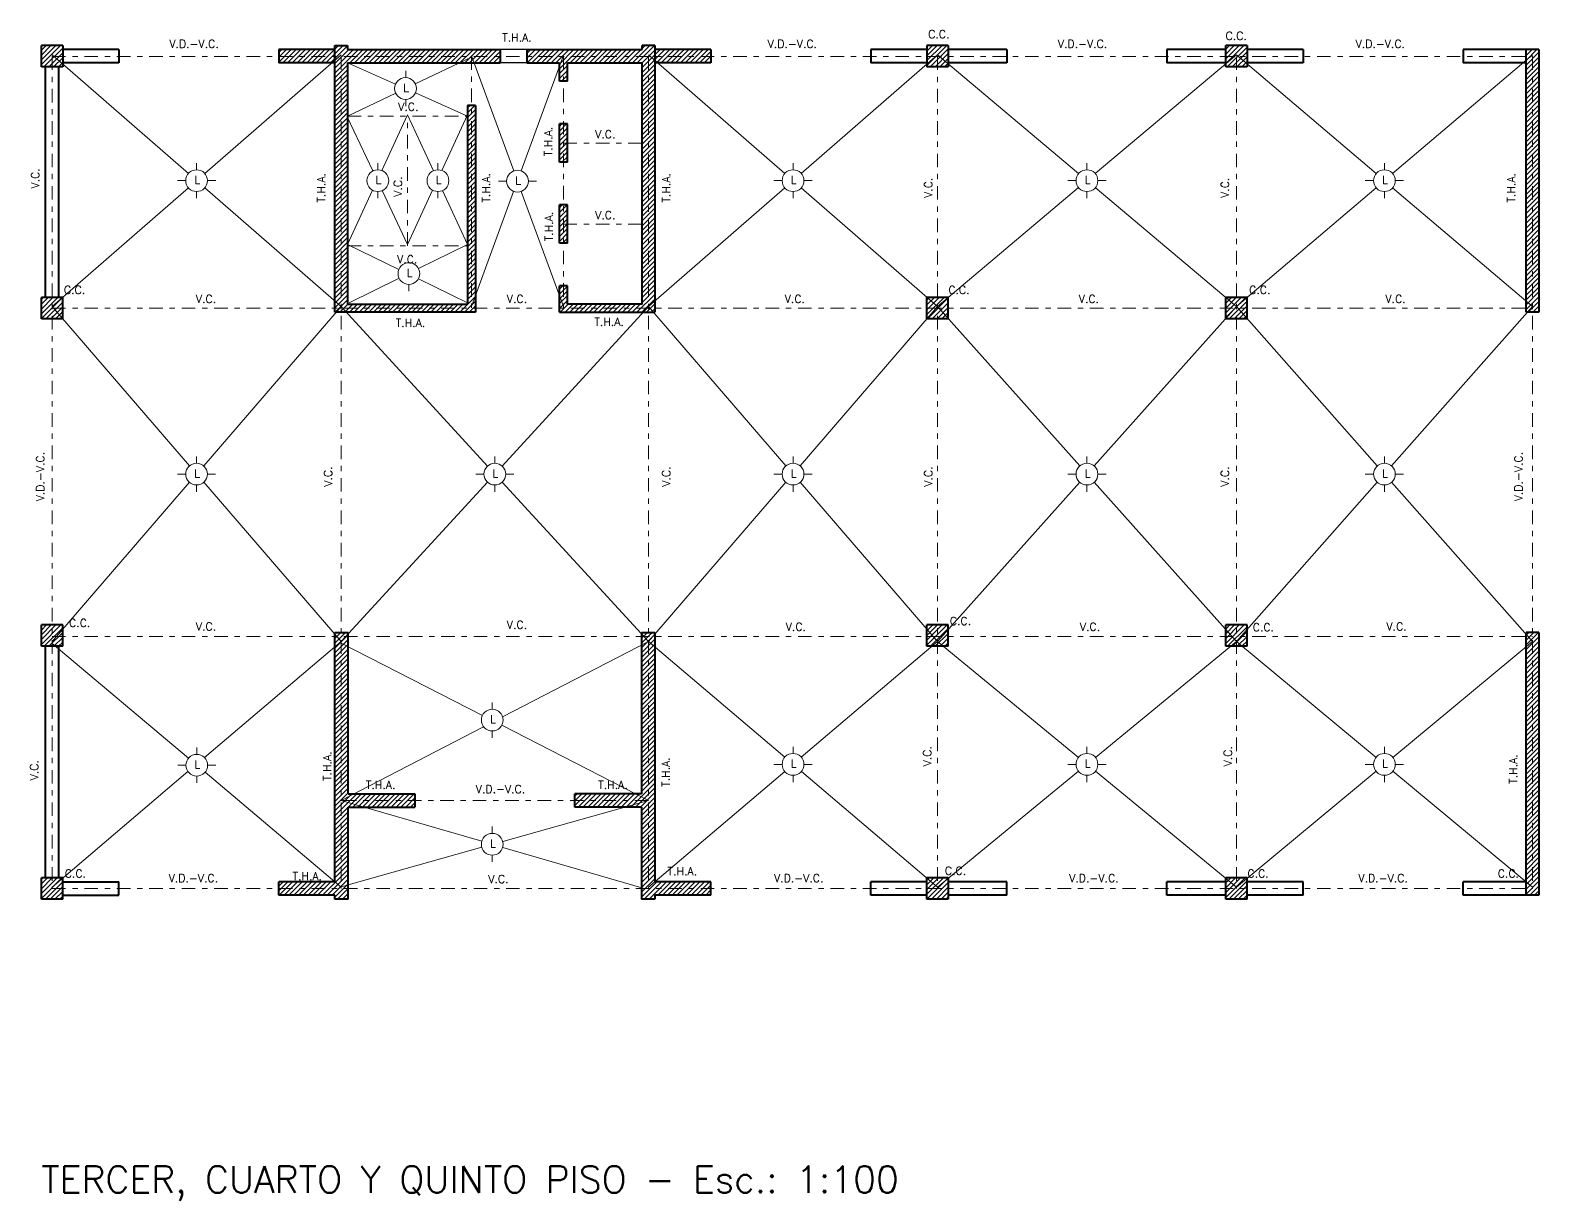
# Model space of a CAD drawing. Extents: x 1018 to 1337, y -109 to 133.
# Drawn here: x 1158.03 to 1186.31, y -44.75 to -22.81 of the extents above; entities that cross this region are included whole.
import ezdxf

# ---------------------------------------------------------------- set-up
doc = ezdxf.new("R2010")
doc.units = 0
doc.header["$LTSCALE"] = 0.5
doc.linetypes.add('DASHDOTX2', pattern=[50.8, 25.4, -12.7, 0, -12.7])
for name, color, linetype, lineweight in [('Detalles 01', 8, 'CONTINUOUS', 9), ('Losas', 133, 'CONTINUOUS', 9), ('Muros corte', 7, 'CONTINUOUS', 40), ('Muros vista', 253, 'CONTINUOUS', 25), ('Punta 01', 6, 'CONTINUOUS', 9), ('Punta 05', 52, 'CONTINUOUS', 50), ('Vigas', 120, 'DASHDOTX2', 18)]:
    doc.layers.add(name, color=color, linetype=linetype, lineweight=lineweight)
doc.styles.add('Texto 1.5 mm', font='simplex.shx', dxfattribs={"height": 0.15})
doc.styles.add('Texto 5 mm', font='simplex.shx', dxfattribs={"height": 0.5})

msp = doc.modelspace()

# ---------------------------------------------------------------- hatches: boundary and pattern name
at = {"layer": 'Detalles 01', "lineweight": 20, "ltscale": 0.02}
h = msp.add_hatch(dxfattribs=at)
h.set_pattern_fill('ANSI31', color=256, scale=0.02, style=0)
h.set_pattern_definition([(45, (362.901285, -46.84568), (-0.0449012806, 0.0449012806), [])])
h.paths.add_polyline_path([(1158.636, -23.094), (1158.236, -23.094), (1158.236, -23.494), (1158.636, -23.494)])
h.paths.add_polyline_path([(1158.636, -27.817), (1158.236, -27.817), (1158.236, -28.217), (1158.636, -28.217)])
h.paths.add_polyline_path([(1158.636, -33.956), (1158.236, -33.956), (1158.236, -34.356), (1158.636, -34.356)])
h.paths.add_polyline_path([(1158.636, -38.694), (1158.236, -38.694), (1158.236, -39.094), (1158.636, -39.094)])
h.paths.add_polyline_path([(1163.986, -37.369), (1165.236, -37.369), (1165.236, -37.119), (1163.986, -37.119), (1163.986, -34.094), (1163.736, -34.094), (1163.736, -38.769), (1162.686, -38.769), (1162.686, -39.019), (1163.736, -39.019), (1163.736, -39.094), (1163.986, -39.094)])
h.paths.add_polyline_path([(1169.736, -34.094), (1169.486, -34.094), (1169.486, -37.119), (1168.236, -37.119), (1168.236, -37.369), (1169.486, -37.369), (1169.486, -39.094), (1169.736, -39.094), (1169.736, -39.019), (1170.786, -39.019), (1170.786, -38.769), (1169.736, -38.769)])
h.paths.add_polyline_path([(1169.736, -23.094), (1169.496, -23.094), (1169.496, -23.169), (1167.336, -23.169), (1167.336, -23.419), (1167.946, -23.419), (1167.946, -23.763), (1168.096, -23.763), (1168.096, -23.419), (1169.496, -23.419), (1169.496, -27.944), (1168.096, -27.944), (1168.096, -27.599), (1167.946, -27.599), (1167.946, -28.094), (1169.736, -28.094)])
h.paths.add_polyline_path([(1163.976, -23.419), (1166.836, -23.419), (1166.836, -23.169), (1163.976, -23.169), (1163.976, -23.094), (1163.736, -23.094), (1163.736, -28.094), (1166.376, -28.094), (1166.376, -24.219), (1166.226, -24.219), (1166.226, -27.944), (1163.976, -27.944)])
h.paths.add_polyline_path([(1163.736, -23.169), (1162.686, -23.169), (1162.686, -23.419), (1163.736, -23.419)])
h.paths.add_polyline_path([(1170.786, -23.169), (1169.736, -23.169), (1169.736, -23.419), (1170.786, -23.419)])
h.paths.add_polyline_path([(1168.096, -24.563), (1167.946, -24.563), (1167.946, -25.281), (1168.096, -25.281)], flags=17)
h.paths.add_polyline_path([(1168.096, -26.081), (1167.946, -26.081), (1167.946, -26.799), (1168.096, -26.799)], flags=17)
h.paths.add_polyline_path([(1175.236, -23.094), (1174.836, -23.094), (1174.836, -23.494), (1175.236, -23.494)])
h.paths.add_polyline_path([(1175.236, -27.817), (1174.836, -27.817), (1174.836, -28.217), (1175.236, -28.217)])
h.paths.add_polyline_path([(1175.236, -33.956), (1174.836, -33.956), (1174.836, -34.356), (1175.236, -34.356)])
h.paths.add_polyline_path([(1175.236, -38.694), (1174.836, -38.694), (1174.836, -39.094), (1175.236, -39.094)])
h.paths.add_polyline_path([(1180.836, -38.694), (1180.436, -38.694), (1180.436, -39.094), (1180.836, -39.094)])
h.paths.add_polyline_path([(1180.836, -33.956), (1180.436, -33.956), (1180.436, -34.356), (1180.836, -34.356)])
h.paths.add_polyline_path([(1180.836, -27.817), (1180.436, -27.817), (1180.436, -28.217), (1180.836, -28.217)])
h.paths.add_polyline_path([(1180.836, -23.094), (1180.436, -23.094), (1180.436, -23.494), (1180.836, -23.494)])
h.paths.add_polyline_path([(1186.306, -23.169), (1186.066, -23.169), (1186.066, -28.094), (1186.306, -28.094)])
h.paths.add_polyline_path([(1186.306, -34.094), (1186.066, -34.094), (1186.066, -39.019), (1186.306, -39.019)])

# ---------------------------------------------------------------- linework, layer by layer
at = {"layer": 'Losas', "ltscale": 0.02}
for p, q in [((1158.437, -23.268), (1160.993, -25.494)), ((1161.3, -25.493), (1163.856, -23.268)), ((1163.976, -23.419), (1164.875, -23.818)), ((1166.301, -23.311), (1165.246, -23.813)), ((1166.301, -23.286), (1167.091, -25.445)), ((1167.229, -25.444), (1168.021, -23.273)), ((1172.172, -25.494), (1169.616, -23.268)), ((1172.48, -25.494), (1175.036, -23.268)), ((1175.036, -23.268), (1177.68, -25.496)), ((1180.636, -23.268), (1177.992, -25.496)), ((1183.255, -25.496), (1180.636, -23.268)), ((1183.566, -25.496), (1186.186, -23.268)), ((1165.068, -23.697), (1165.068, -23.57)), ((1164.878, -23.989), (1163.976, -24.418)), ((1165.248, -23.984), (1166.226, -24.418)), ((1165.068, -24.232), (1165.068, -24.105)), ((1163.976, -24.444), (1164.45, -25.446)), ((1165.101, -24.393), (1164.617, -25.437)), ((1165.587, -25.442), (1165.101, -24.393)), ((1165.742, -25.437), (1166.226, -24.393)), ((1161.147, -25.424), (1161.147, -25.297)), ((1164.543, -25.424), (1164.543, -25.297)), ((1165.671, -25.424), (1165.671, -25.297)), ((1172.326, -25.424), (1172.326, -25.297)), ((1177.836, -25.424), (1177.836, -25.297)), ((1183.411, -25.424), (1183.411, -25.297)), ((1160.789, -25.628), (1160.942, -25.628)), ((1161.351, -25.628), (1161.504, -25.628)), ((1166.804, -25.637), (1166.957, -25.637)), ((1167.365, -25.637), (1167.518, -25.637)), ((1171.968, -25.628), (1172.122, -25.628)), ((1172.53, -25.628), (1172.683, -25.628)), ((1177.478, -25.628), (1177.632, -25.628)), ((1178.04, -25.628), (1178.193, -25.628)), ((1183.053, -25.628), (1183.207, -25.628)), ((1183.615, -25.628), (1183.768, -25.628)), ((1158.436, -27.987), (1160.992, -25.761)), ((1161.147, -25.959), (1161.147, -25.832)), ((1161.3, -25.762), (1163.856, -27.987)), ((1164.446, -25.807), (1163.976, -26.823)), ((1164.543, -25.959), (1164.543, -25.832)), ((1164.624, -25.815), (1165.101, -26.823)), ((1165.101, -26.823), (1165.571, -25.806)), ((1165.671, -25.959), (1165.671, -25.832)), ((1166.226, -26.823), (1165.758, -25.812)), ((1166.301, -27.987), (1167.089, -25.828)), ((1167.231, -25.828), (1168.021, -27.987)), ((1169.616, -27.987), (1172.172, -25.762)), ((1172.326, -25.959), (1172.326, -25.832)), ((1175.036, -27.987), (1172.48, -25.762)), ((1177.68, -25.759), (1175.036, -27.987)), ((1177.836, -25.959), (1177.836, -25.832)), ((1177.992, -25.759), (1180.636, -27.987)), ((1180.636, -27.987), (1183.255, -25.76)), ((1183.411, -25.959), (1183.411, -25.832)), ((1186.186, -27.987), (1183.566, -25.76)), ((1164.938, -27.291), (1163.976, -26.823)), ((1166.226, -26.823), (1165.307, -27.276)), ((1164.941, -27.456), (1164.004, -27.918)), ((1165.126, -27.701), (1165.126, -27.574)), ((1166.226, -27.918), (1165.304, -27.469)), ((1158.436, -27.987), (1161.012, -30.973)), ((1161.279, -30.973), (1163.856, -27.987)), ((1163.856, -27.987), (1166.598, -30.977)), ((1169.616, -27.987), (1166.874, -30.977)), ((1172.192, -30.973), (1169.616, -27.987)), ((1172.459, -30.973), (1175.036, -27.987)), ((1175.036, -27.987), (1177.7, -30.975)), ((1180.636, -27.987), (1177.972, -30.975)), ((1183.276, -30.975), (1180.636, -27.987)), ((1183.546, -30.975), (1186.186, -27.987)), ((1161.146, -30.924), (1161.146, -30.797)), ((1166.736, -30.924), (1166.736, -30.797)), ((1172.326, -30.924), (1172.326, -30.797)), ((1177.836, -30.924), (1177.836, -30.797)), ((1183.411, -30.924), (1183.411, -30.797)), ((1158.436, -34.268), (1161.012, -31.282)), ((1160.788, -31.128), (1160.942, -31.128)), ((1161.146, -31.459), (1161.146, -31.332)), ((1161.279, -31.282), (1163.856, -34.268)), ((1161.35, -31.128), (1161.503, -31.128)), ((1166.598, -31.278), (1163.856, -34.268)), ((1166.378, -31.128), (1166.532, -31.128)), ((1166.736, -31.459), (1166.736, -31.332)), ((1166.874, -31.278), (1169.616, -34.268)), ((1166.94, -31.128), (1167.093, -31.128)), ((1169.616, -34.268), (1172.192, -31.282)), ((1171.968, -31.128), (1172.122, -31.128)), ((1172.326, -31.459), (1172.326, -31.332)), ((1175.036, -34.268), (1172.459, -31.282)), ((1172.53, -31.128), (1172.683, -31.128)), ((1177.7, -31.28), (1175.036, -34.268)), ((1177.478, -31.128), (1177.632, -31.128)), ((1177.836, -31.459), (1177.836, -31.332)), ((1177.972, -31.28), (1180.636, -34.268)), ((1178.04, -31.128), (1178.193, -31.128)), ((1180.636, -34.268), (1183.276, -31.281)), ((1183.053, -31.128), (1183.207, -31.128)), ((1183.411, -31.459), (1183.411, -31.332)), ((1186.186, -34.268), (1183.546, -31.281)), ((1183.615, -31.128), (1183.768, -31.128)), ((1158.442, -34.301), (1160.993, -36.453)), ((1161.295, -36.442), (1163.856, -34.268)), ((1163.856, -34.294), (1166.504, -35.65)), ((1169.616, -34.264), (1166.883, -35.677)), ((1169.616, -34.268), (1172.17, -36.436)), ((1172.481, -36.436), (1175.036, -34.268)), ((1175.036, -34.268), (1177.678, -36.439)), ((1180.636, -34.268), (1177.994, -36.439)), ((1183.254, -36.438), (1180.636, -34.268)), ((1183.568, -36.438), (1186.186, -34.268)), ((1166.689, -35.534), (1166.689, -35.407)), ((1166.527, -35.862), (1163.856, -37.244)), ((1166.867, -35.836), (1169.616, -37.244)), ((1166.689, -36.069), (1166.689, -35.942)), ((1161.149, -36.381), (1161.149, -36.254)), ((1172.326, -36.364), (1172.326, -36.237)), ((1177.836, -36.364), (1177.836, -36.237)), ((1183.411, -36.364), (1183.411, -36.237)), ((1158.436, -38.868), (1160.984, -36.705)), ((1160.792, -36.585), (1160.945, -36.585)), ((1161.305, -36.716), (1163.856, -38.868)), ((1161.353, -36.585), (1161.506, -36.585)), ((1169.616, -38.868), (1172.17, -36.7)), ((1171.968, -36.568), (1172.122, -36.568)), ((1172.482, -36.7), (1175.037, -38.868)), ((1172.53, -36.568), (1172.683, -36.568)), ((1177.678, -36.698), (1175.037, -38.868)), ((1177.478, -36.568), (1177.632, -36.568)), ((1177.993, -36.698), (1180.636, -38.868)), ((1178.04, -36.568), (1178.193, -36.568)), ((1180.636, -38.868), (1183.254, -36.698)), ((1183.053, -36.568), (1183.207, -36.568)), ((1186.186, -38.868), (1183.568, -36.698)), ((1183.615, -36.568), (1183.768, -36.568)), ((1161.149, -36.916), (1161.149, -36.789)), ((1172.326, -36.899), (1172.326, -36.772)), ((1177.836, -36.899), (1177.836, -36.772)), ((1183.411, -36.899), (1183.411, -36.772)), ((1163.856, -37.244), (1166.493, -38.01)), ((1169.616, -37.244), (1166.886, -38.011)), ((1166.689, -37.863), (1166.689, -37.736)), ((1166.493, -38.122), (1163.856, -38.864)), ((1166.885, -38.124), (1169.536, -38.894)), ((1166.689, -38.398), (1166.689, -38.271))]:
    msp.add_line(p, q, dxfattribs=at)
for centre in [(1165.062, -23.901), (1161.147, -25.628), (1164.543, -25.628), (1165.671, -25.628), (1167.161, -25.637), (1172.326, -25.628), (1177.836, -25.628), (1183.411, -25.628), (1165.126, -27.37), (1161.146, -31.128), (1166.736, -31.128), (1172.326, -31.128), (1177.836, -31.128), (1183.411, -31.128), (1166.689, -35.738), (1161.149, -36.585), (1172.326, -36.568), (1177.836, -36.568), (1183.411, -36.568), (1166.689, -38.067)]:
    msp.add_circle(centre, 0.204, dxfattribs=at)
at = {"layer": 'Muros corte'}
for p, q in [((1158.636, -23.094), (1158.236, -23.094)), ((1158.236, -23.494), (1158.236, -23.094)), ((1158.636, -23.094), (1158.636, -23.494)), ((1159.686, -23.169), (1158.636, -23.169)), ((1159.686, -23.169), (1159.686, -23.419)), ((1163.736, -23.169), (1162.686, -23.169)), ((1162.686, -23.169), (1162.686, -23.419)), ((1163.736, -28.094), (1163.736, -23.094)), ((1163.736, -23.094), (1163.976, -23.094)), ((1163.976, -23.094), (1163.976, -23.169)), ((1163.976, -23.169), (1166.836, -23.169)), ((1166.836, -23.169), (1166.836, -23.419)), ((1167.336, -23.169), (1167.336, -23.419)), ((1167.336, -23.169), (1169.496, -23.169)), ((1169.736, -23.094), (1169.496, -23.094)), ((1169.496, -23.169), (1169.496, -23.094)), ((1169.736, -23.094), (1169.736, -28.094)), ((1170.786, -23.169), (1169.736, -23.169)), ((1170.786, -23.169), (1170.786, -23.419)), ((1174.836, -23.169), (1173.786, -23.169)), ((1173.786, -23.169), (1173.786, -23.419)), ((1175.236, -23.094), (1174.836, -23.094)), ((1174.836, -23.094), (1174.836, -23.494)), ((1175.236, -23.094), (1175.236, -23.494)), ((1176.336, -23.169), (1175.236, -23.169)), ((1176.336, -23.169), (1176.336, -23.419)), ((1180.436, -23.169), (1179.336, -23.169)), ((1179.336, -23.169), (1179.336, -23.419)), ((1180.836, -23.094), (1180.436, -23.094)), ((1180.436, -23.494), (1180.436, -23.094)), ((1180.836, -23.094), (1180.836, -23.494)), ((1181.886, -23.169), (1180.836, -23.169)), ((1181.886, -23.169), (1181.886, -23.419)), ((1186.306, -23.169), (1184.886, -23.169)), ((1184.886, -23.169), (1184.886, -23.419)), ((1186.066, -28.094), (1186.066, -23.167)), ((1186.306, -23.167), (1186.306, -28.094)), ((1159.686, -23.419), (1158.636, -23.419)), ((1163.736, -23.419), (1162.686, -23.419)), ((1163.976, -23.419), (1166.836, -23.419)), ((1163.976, -23.419), (1163.976, -27.944)), ((1167.336, -23.419), (1167.946, -23.419)), ((1167.946, -23.763), (1167.946, -23.419)), ((1168.096, -23.419), (1169.496, -23.419)), ((1168.096, -23.763), (1168.096, -23.419)), ((1169.496, -27.944), (1169.496, -23.419)), ((1170.786, -23.419), (1169.736, -23.419)), ((1174.836, -23.419), (1173.786, -23.419)), ((1176.336, -23.419), (1175.236, -23.419)), ((1180.436, -23.419), (1179.336, -23.419)), ((1181.886, -23.419), (1180.836, -23.419)), ((1186.066, -23.419), (1184.886, -23.419)), ((1158.636, -23.494), (1158.236, -23.494)), ((1158.306, -23.494), (1158.306, -27.817)), ((1158.556, -23.494), (1158.556, -27.817)), ((1175.236, -23.494), (1174.836, -23.494)), ((1180.836, -23.494), (1180.436, -23.494)), ((1168.096, -23.763), (1167.946, -23.763)), ((1166.226, -24.219), (1166.226, -27.944)), ((1166.376, -24.219), (1166.226, -24.219)), ((1166.376, -24.219), (1166.376, -28.094)), ((1167.946, -25.281), (1167.946, -24.563)), ((1168.096, -24.563), (1167.946, -24.563)), ((1168.096, -25.281), (1168.096, -24.563)), ((1168.096, -25.281), (1167.946, -25.281)), ((1168.096, -26.081), (1167.946, -26.081)), ((1167.946, -26.799), (1167.946, -26.081)), ((1168.096, -26.799), (1168.096, -26.081)), ((1168.096, -26.799), (1167.946, -26.799)), ((1167.946, -28.094), (1167.946, -27.599)), ((1168.096, -27.599), (1167.946, -27.599)), ((1168.096, -27.944), (1168.096, -27.599)), ((1158.636, -27.817), (1158.236, -27.817)), ((1158.236, -28.217), (1158.236, -27.817)), ((1158.636, -28.217), (1158.636, -27.817)), ((1163.976, -27.944), (1166.226, -27.944)), ((1169.496, -27.944), (1168.096, -27.944)), ((1175.236, -27.817), (1174.836, -27.817)), ((1174.836, -28.217), (1174.836, -27.817)), ((1175.236, -28.217), (1175.236, -27.817)), ((1180.836, -27.817), (1180.436, -27.817)), ((1180.436, -28.217), (1180.436, -27.817)), ((1180.836, -28.217), (1180.836, -27.817)), ((1158.636, -28.217), (1158.236, -28.217)), ((1166.376, -28.094), (1163.736, -28.094)), ((1167.946, -28.094), (1169.736, -28.094)), ((1175.236, -28.217), (1174.836, -28.217)), ((1180.836, -28.217), (1180.436, -28.217)), ((1186.306, -28.094), (1186.066, -28.094)), ((1186.261, -28.094), (1186.111, -28.094)), ((1158.636, -33.956), (1158.236, -33.956)), ((1158.236, -34.356), (1158.236, -33.956)), ((1158.636, -34.356), (1158.636, -33.956)), ((1163.736, -34.094), (1163.986, -34.094)), ((1163.736, -38.769), (1163.736, -34.094)), ((1163.986, -37.119), (1163.986, -34.094)), ((1169.486, -34.094), (1169.486, -37.119)), ((1169.486, -34.094), (1169.736, -34.094)), ((1169.736, -34.094), (1169.736, -38.769)), ((1175.236, -33.956), (1174.836, -33.956)), ((1174.836, -34.356), (1174.836, -33.956)), ((1175.236, -34.356), (1175.236, -33.956)), ((1180.836, -33.956), (1180.436, -33.956)), ((1180.436, -34.356), (1180.436, -33.956)), ((1180.836, -34.356), (1180.836, -33.956)), ((1186.306, -34.094), (1186.066, -34.094)), ((1186.066, -39.021), (1186.066, -34.094)), ((1186.306, -34.094), (1186.306, -39.021)), ((1158.636, -34.356), (1158.236, -34.356)), ((1158.306, -34.356), (1158.306, -38.694)), ((1158.556, -34.356), (1158.556, -38.694)), ((1175.236, -34.356), (1174.836, -34.356)), ((1180.836, -34.356), (1180.436, -34.356)), ((1163.986, -37.119), (1165.236, -37.119)), ((1165.236, -37.119), (1165.236, -37.369)), ((1168.236, -37.369), (1168.236, -37.119)), ((1169.486, -37.119), (1168.236, -37.119)), ((1163.986, -37.369), (1165.236, -37.369)), ((1163.986, -39.094), (1163.986, -37.369)), ((1169.486, -37.369), (1168.236, -37.369)), ((1169.486, -37.369), (1169.486, -39.094)), ((1158.636, -38.694), (1158.236, -38.694)), ((1158.236, -39.094), (1158.236, -38.694)), ((1158.636, -39.094), (1158.636, -38.694)), ((1175.236, -38.694), (1174.836, -38.694)), ((1174.836, -39.094), (1174.836, -38.694)), ((1175.236, -38.694), (1175.236, -39.094)), ((1180.836, -38.694), (1180.436, -38.694)), ((1180.436, -39.094), (1180.436, -38.694)), ((1180.836, -39.094), (1180.836, -38.694)), ((1158.636, -38.769), (1159.686, -38.769)), ((1158.636, -39.019), (1159.686, -39.019)), ((1159.686, -39.019), (1159.686, -38.769)), ((1163.736, -38.769), (1162.686, -38.769)), ((1162.686, -39.019), (1162.686, -38.769)), ((1163.736, -39.019), (1162.686, -39.019)), ((1163.736, -39.094), (1163.736, -39.019)), ((1170.786, -38.769), (1169.736, -38.769)), ((1170.786, -39.019), (1169.736, -39.019)), ((1169.736, -39.019), (1169.736, -39.094)), ((1170.786, -39.019), (1170.786, -38.769)), ((1174.836, -38.769), (1173.786, -38.769)), ((1173.786, -39.019), (1173.786, -38.769)), ((1174.836, -39.019), (1173.786, -39.019)), ((1176.336, -38.769), (1175.236, -38.769)), ((1176.336, -39.019), (1175.236, -39.019)), ((1176.336, -39.019), (1176.336, -38.769)), ((1180.436, -38.769), (1179.336, -38.769)), ((1179.336, -39.019), (1179.336, -38.769)), ((1180.436, -39.019), (1179.336, -39.019)), ((1181.886, -38.769), (1180.836, -38.769)), ((1181.886, -39.019), (1180.836, -39.019)), ((1181.886, -39.019), (1181.886, -38.769)), ((1186.066, -38.769), (1184.886, -38.769)), ((1184.886, -39.019), (1184.886, -38.769)), ((1186.306, -39.019), (1184.886, -39.019)), ((1158.636, -39.094), (1158.236, -39.094)), ((1163.986, -39.094), (1163.736, -39.094)), ((1169.736, -39.094), (1169.486, -39.094)), ((1175.236, -39.094), (1174.836, -39.094)), ((1180.836, -39.094), (1180.436, -39.094))]:
    msp.add_line(p, q, dxfattribs=at)
at = {"layer": 'Muros vista'}
for p, q in [((1167.336, -23.169), (1166.836, -23.169)), ((1167.336, -23.419), (1166.836, -23.419))]:
    msp.add_line(p, q, dxfattribs=at)
at = {"layer": 'Vigas', "lineweight": 20, "ltscale": 0.02}
for p, q in [((1158.436, -23.298), (1186.186, -23.298)), ((1158.436, -23.298), (1158.436, -38.896)), ((1163.856, -23.298), (1163.856, -38.896)), ((1166.301, -23.294), (1166.301, -28.013)), ((1168.021, -23.294), (1168.021, -28.013)), ((1169.616, -23.298), (1169.616, -38.896)), ((1175.036, -23.298), (1175.036, -38.896)), ((1180.636, -23.298), (1180.636, -38.896)), ((1186.186, -23.298), (1186.186, -38.896)), ((1163.976, -24.418), (1166.226, -24.418)), ((1165.101, -26.848), (1165.101, -24.418)), ((1168.021, -24.926), (1169.496, -24.926)), ((1168.021, -26.445), (1169.496, -26.445)), ((1163.976, -26.848), (1166.226, -26.848)), ((1158.436, -28.017), (1186.186, -28.017)), ((1158.436, -34.174), (1186.186, -34.174)), ((1169.616, -37.248), (1163.856, -37.248)), ((1158.436, -38.896), (1186.186, -38.896))]:
    msp.add_line(p, q, dxfattribs=at)

# ---------------------------------------------------------------- texts
at = {"layer": 'Punta 01', "lineweight": 20, "char_height": 0.15, "width": 0.7584, "attachment_point": 2, "style": 'Texto 1.5 mm'}
for s, insert in [('T.H.A.', (1167.151, -22.871)), ('C.C.', (1175.059, -22.807)), ('C.C.', (1180.634, -22.838)), ('V.D.-V.C.', (1161.098, -22.988)), ('V.D.-V.C.', (1172.313, -22.988)), ('V.D.-V.C.', (1177.753, -22.988)), ('V.D.-V.C.', (1183.334, -22.988)), ('L', (1165.074, -23.812)), ('V.C.', (1165.115, -24.167)), ('V.C.', (1168.807, -24.682)), ('L', (1161.158, -25.539)), ('L', (1164.555, -25.539)), ('L', (1165.683, -25.539)), ('L', (1167.173, -25.547)), ('L', (1172.337, -25.539)), ('L', (1177.847, -25.539)), ('L', (1183.422, -25.539)), ('V.C.', (1168.807, -26.198)), ('V.C.', (1165.095, -27.027)), ('L', (1165.138, -27.281)), ('C.C.', (1158.859, -27.6)), ('C.C.', (1175.436, -27.6)), ('C.C.', (1181.075, -27.6)), ('V.C.', (1161.323, -27.77)), ('V.C.', (1167.151, -27.77)), ('V.C.', (1172.36, -27.77)), ('V.C.', (1177.872, -27.77)), ('V.C.', (1183.619, -27.77)), ('T.H.A.', (1165.156, -28.22)), ('T.H.A.', (1168.879, -28.201)), ('L', (1161.157, -31.039)), ('L', (1166.747, -31.039)), ('L', (1172.337, -31.039)), ('L', (1177.847, -31.039)), ('L', (1183.422, -31.039)), ('C.C.', (1158.954, -33.843)), ('V.C.', (1161.323, -33.908)), ('V.C.', (1167.151, -33.877)), ('V.C.', (1172.379, -33.915)), ('C.C.', (1175.465, -33.807)), ('V.C.', (1177.892, -33.915)), ('C.C.', (1181.143, -33.924)), ('V.C.', (1183.638, -33.909)), ('L', (1166.7, -35.649)), ('L', (1172.337, -36.479)), ('L', (1177.847, -36.479)), ('L', (1183.422, -36.479)), ('L', (1161.161, -36.495)), ('T.H.A.', (1164.596, -36.878)), ('V.D.-V.C.', (1166.843, -36.956)), ('T.H.A.', (1168.951, -36.878)), ('L', (1166.701, -37.977)), ('C.C.', (1158.873, -38.54)), ('V.D.-V.C.', (1161.086, -38.625)), ('T.H.A.', (1163.221, -38.587)), ('V.C.', (1166.804, -38.642)), ('T.H.A.', (1170.251, -38.496)), ('V.D.-V.C.', (1172.433, -38.625)), ('C.C.', (1175.371, -38.488)), ('V.D.-V.C.', (1177.966, -38.625)), ('C.C.', (1181.043, -38.54)), ('V.D.-V.C.', (1183.388, -38.625)), ('C.C.', (1185.734, -38.54))]:
    msp.add_mtext(s, dxfattribs=dict(at, insert=insert))
at = {"layer": 'Punta 01', "lineweight": 20, "char_height": 0.15, "width": 0.7584, "attachment_point": 2, "rotation": 90, "style": 'Texto 1.5 mm'}
for s, insert in [('T.H.A.', (1167.661, -24.894)), ('V.C.', (1158.047, -25.586)), ('T.H.A.', (1163.408, -25.762)), ('V.C.', (1164.843, -25.74)), ('T.H.A.', (1166.496, -25.762)), ('T.H.A.', (1169.875, -25.762)), ('V.C.', (1174.787, -25.762)), ('V.C.', (1180.348, -25.762)), ('T.H.A.', (1185.712, -25.762)), ('T.H.A.', (1167.675, -26.487)), ('V.D.-V.C.', (1158.141, -31.175)), ('V.D.-V.C.', (1185.848, -31.175)), ('V.C.', (1163.535, -31.175)), ('V.C.', (1169.875, -31.175)), ('V.C.', (1174.787, -31.175)), ('V.C.', (1180.348, -31.175)), ('T.H.A.', (1163.519, -36.602)), ('T.H.A.', (1169.864, -36.713)), ('V.C.', (1174.766, -36.416)), ('V.C.', (1180.402, -36.416)), ('T.H.A.', (1185.751, -36.657)), ('V.C.', (1158.027, -36.679))]:
    msp.add_mtext(s, dxfattribs=dict(at, insert=insert))
at = {"layer": 'Punta 05', "lineweight": 20, "insert": (1158.238, -44.097), "char_height": 0.5, "width": 23.18874, "attachment_point": 1, "style": 'Texto 5 mm'}
msp.add_mtext('TERCER, CUARTO Y QUINTO PISO - Esc.: 1:100', dxfattribs=at)

doc.saveas('drawing.dxf')
